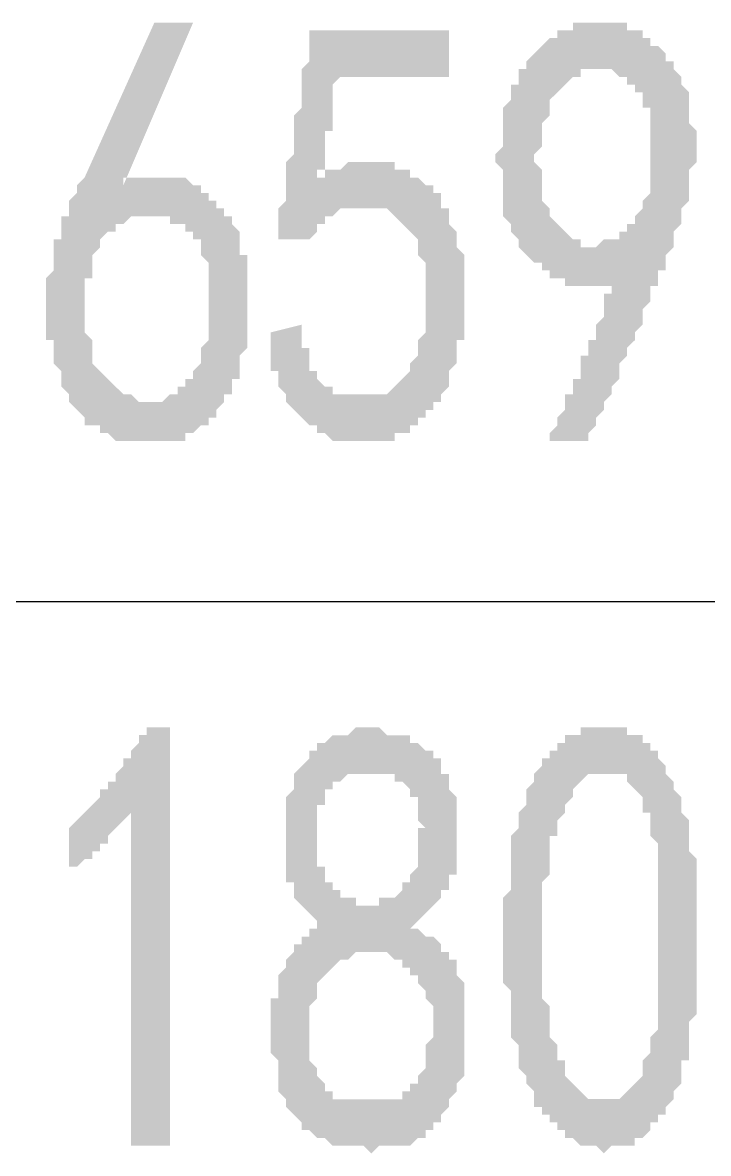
# Model space of a CAD drawing. Header units: millimetres. Extents: x 6156 to 7119, y 3162 to 3647.
# Drawn here: x 6923.5 to 6929.12, y 3474.45 to 3483.72 of the extents above; entities that cross this region are included whole.
import ezdxf

# ---------------------------------------------------------------- set-up
doc = ezdxf.new("R2010")
doc.units = ezdxf.units.MM
doc.layers.add('图层1', color=7, linetype='Continuous')

msp = doc.modelspace()

# ---------------------------------------------------------------- hatches: boundary and pattern name
at = {"layer": '图层1', "transparency": 33554559}
h = msp.add_hatch(color=256, dxfattribs=at)
h.paths.add_polyline_path([(6923.6892, 3481.4937), (6923.6892, 3481.5572), (6923.6892, 3481.6207), (6923.6892, 3481.6207), (6923.7527, 3481.6842), (6923.7527, 3481.7477), (6923.7527, 3481.8111), (6923.7527, 3481.8111), (6923.7527, 3481.8746), (6923.7527, 3481.9381), (6923.8162, 3481.9381), (6923.8162, 3482.0016), (6923.8162, 3482.0016), (6923.8162, 3482.0651), (6923.8162, 3482.1286), (6923.8797, 3482.1286), (6923.8797, 3482.1921), (6923.8797, 3482.2556), (6923.9432, 3482.3191), (6923.9432, 3482.3191), (6923.9432, 3482.3826), (6924.0067, 3482.4461), (6924.0067, 3482.4461), (6924.5782, 3483.716), (6924.8957, 3483.716), (6924.3242, 3482.3826), (6924.3242, 3482.4461), (6924.3877, 3482.4461), (6924.4512, 3482.4461), (6924.4512, 3482.4461), (6924.5147, 3482.4461), (6924.5782, 3482.4461), (6924.5782, 3482.4461), (6924.6417, 3482.4461), (6924.6417, 3482.4461), (6924.7052, 3482.4461), (6924.7687, 3482.4461), (6924.7687, 3482.4461), (6924.8322, 3482.4461), (6924.8322, 3482.4461), (6924.8957, 3482.3826), (6924.8957, 3482.3826), (6924.8957, 3482.3826), (6924.9591, 3482.3826), (6924.9591, 3482.3191), (6925.0226, 3482.3191), (6925.0226, 3482.2556), (6925.0861, 3482.2556), (6925.0861, 3482.1921), (6925.1496, 3482.1921), (6925.1496, 3482.1286), (6925.2131, 3482.1286), (6925.2131, 3482.0651), (6925.2131, 3482.0651), (6925.2766, 3482.0016), (6925.2766, 3482.0016), (6925.2766, 3481.9381), (6925.2766, 3481.8746), (6925.2766, 3481.8111), (6925.3401, 3481.8111), (6925.3401, 3481.7477), (6925.3401, 3481.6842), (6925.3401, 3481.6207), (6925.3401, 3481.5572), (6925.3401, 3481.5572), (6925.3401, 3481.4937), (6925.3401, 3481.4937), (6925.3401, 3481.4302), (6925.3401, 3481.3667), (6925.3401, 3481.3032), (6925.3401, 3481.3032), (6925.3401, 3481.2397), (6925.3401, 3481.1762), (6925.3401, 3481.1127), (6925.3401, 3481.1127), (6925.3401, 3481.0492), (6925.2766, 3480.9857), (6925.2766, 3480.9222), (6925.2766, 3480.9222), (6925.2766, 3480.8587), (6925.2766, 3480.7952), (6925.2131, 3480.7952), (6925.2131, 3480.7317), (6925.2131, 3480.6682), (6925.1496, 3480.6682), (6925.1496, 3480.6047), (6925.1496, 3480.6047), (6925.0861, 3480.5412), (6925.0861, 3480.4777), (6925.0861, 3480.4777), (6925.0226, 3480.4777), (6925.0226, 3480.4142), (6924.9591, 3480.4142), (6924.9591, 3480.4142), (6924.8957, 3480.3507), (6924.8957, 3480.3507), (6924.8322, 3480.3507), (6924.8322, 3480.2872), (6924.7687, 3480.2872), (6924.7687, 3480.2872), (6924.7052, 3480.2872), (6924.6417, 3480.2872), (6924.6417, 3480.2872), (6924.5782, 3480.2872), (6924.5147, 3480.2872), (6924.5147, 3480.2872), (6924.4512, 3480.2872), (6924.4512, 3480.2872), (6924.3877, 3480.2872), (6924.3242, 3480.2872), (6924.3242, 3480.2872), (6924.2607, 3480.2872), (6924.2607, 3480.2872), (6924.1972, 3480.3507), (6924.1972, 3480.3507), (6924.1337, 3480.3507), (6924.1337, 3480.4142), (6924.0702, 3480.4142), (6924.0702, 3480.4142), (6924.0067, 3480.4142), (6924.0067, 3480.4777), (6924.0067, 3480.4777), (6923.9432, 3480.5412), (6923.9432, 3480.5412), (6923.8797, 3480.6047), (6923.8797, 3480.6682), (6923.8797, 3480.6682), (6923.8162, 3480.7317), (6923.8162, 3480.7317), (6923.8162, 3480.7952), (6923.8162, 3480.8587), (6923.7527, 3480.9222), (6923.7527, 3480.9222), (6923.7527, 3480.9857), (6923.7527, 3481.0492), (6923.7527, 3481.1127), (6923.6892, 3481.1127), (6923.6892, 3481.1762), (6923.6892, 3481.2397), (6923.6892, 3481.3032), (6923.6892, 3481.3032), (6923.6892, 3481.3667), (6923.6892, 3481.4302), (6923.6892, 3481.4937), (6923.6892, 3481.4937)], flags=0)
h.paths.add_polyline_path([(6924.1337, 3480.8587), (6924.1972, 3480.7952), (6924.1972, 3480.7952), (6924.2607, 3480.7317), (6924.2607, 3480.7317), (6924.3242, 3480.6682), (6924.3242, 3480.6682), (6924.3877, 3480.6682), (6924.3877, 3480.6682), (6924.4512, 3480.6047), (6924.4512, 3480.6047), (6924.5147, 3480.6047), (6924.5782, 3480.6047), (6924.5782, 3480.6047), (6924.6417, 3480.6047), (6924.6417, 3480.6047), (6924.7052, 3480.6682), (6924.7052, 3480.6682), (6924.7687, 3480.6682), (6924.7687, 3480.7317), (6924.8322, 3480.7317), (6924.8322, 3480.7952), (6924.8957, 3480.7952), (6924.8957, 3480.7952), (6924.8957, 3480.8587), (6924.8957, 3480.8587), (6924.9591, 3480.9222), (6924.9591, 3480.9857), (6924.9591, 3480.9857), (6924.9591, 3481.0492), (6925.0226, 3481.1127), (6925.0226, 3481.1127), (6925.0226, 3481.1762), (6925.0226, 3481.2397), (6925.0226, 3481.3032), (6925.0226, 3481.3667), (6925.0226, 3481.3667), (6925.0226, 3481.4302), (6925.0226, 3481.4937), (6925.0226, 3481.5572), (6925.0226, 3481.6207), (6925.0226, 3481.6842), (6925.0226, 3481.6842), (6925.0226, 3481.7477), (6924.9591, 3481.8111), (6924.9591, 3481.8746), (6924.9591, 3481.8746), (6924.9591, 3481.9381), (6924.8957, 3481.9381), (6924.8957, 3482.0016), (6924.8322, 3482.0016), (6924.8322, 3482.0016), (6924.8322, 3482.0651), (6924.7687, 3482.0651), (6924.7687, 3482.0651), (6924.7052, 3482.0651), (6924.7052, 3482.1286), (6924.6417, 3482.1286), (6924.6417, 3482.1286), (6924.5782, 3482.1286), (6924.5147, 3482.1286), (6924.5147, 3482.1286), (6924.4512, 3482.1286), (6924.4512, 3482.1286), (6924.3877, 3482.1286), (6924.3877, 3482.1286), (6924.3242, 3482.0651), (6924.3242, 3482.0651), (6924.2607, 3482.0651), (6924.2607, 3482.0016), (6924.1972, 3482.0016), (6924.1972, 3482.0016), (6924.1337, 3481.9381), (6924.1337, 3481.8746), (6924.1337, 3481.8746), (6924.0702, 3481.8111), (6924.0702, 3481.8111), (6924.0702, 3481.7477), (6924.0702, 3481.6842), (6924.0702, 3481.6207), (6924.0067, 3481.6207), (6924.0067, 3481.5572), (6924.0067, 3481.4937), (6924.0067, 3481.4302), (6924.0067, 3481.4302), (6924.0067, 3481.3667), (6924.0067, 3481.3032), (6924.0067, 3481.3032), (6924.0067, 3481.2397), (6924.0067, 3481.1762), (6924.0067, 3481.1762), (6924.0702, 3481.1127), (6924.0702, 3481.0492), (6924.0702, 3480.9857), (6924.0702, 3480.9857), (6924.0702, 3480.9222), (6924.1337, 3480.8587), (6924.1337, 3480.8587), (6924.1337, 3480.8587)], flags=0)
for points in [[(6925.7847, 3481.2396), (6925.7847, 3481.1761), (6925.7847, 3481.1126), (6925.7847, 3481.0492), (6925.8482, 3481.0492), (6925.8482, 3480.9857), (6925.8482, 3480.9222), (6925.8482, 3480.8587), (6925.9117, 3480.8587), (6925.9117, 3480.7952), (6925.9117, 3480.7952), (6925.9752, 3480.7317), (6925.9752, 3480.7317), (6926.0387, 3480.7317), (6926.0387, 3480.6682), (6926.0387, 3480.6682), (6926.1022, 3480.6682), (6926.1022, 3480.6682), (6926.1657, 3480.6682), (6926.2292, 3480.6682), (6926.2292, 3480.6682), (6926.2927, 3480.6682), (6926.2927, 3480.6682), (6926.3562, 3480.6682), (6926.4197, 3480.6682), (6926.4197, 3480.6682), (6926.4832, 3480.6682), (6926.4832, 3480.6682), (6926.5467, 3480.7317), (6926.5467, 3480.7317), (6926.5467, 3480.7317), (6926.6102, 3480.7952), (6926.6102, 3480.7952), (6926.6737, 3480.8587), (6926.6737, 3480.9222), (6926.6737, 3480.9222), (6926.7372, 3480.9857), (6926.7372, 3480.9857), (6926.7372, 3481.0492), (6926.7372, 3481.0492), (6926.7372, 3481.1126), (6926.8007, 3481.1761), (6926.8007, 3481.1761), (6926.8007, 3481.2396), (6926.8007, 3481.3031), (6926.8007, 3481.3666), (6926.8007, 3481.4301), (6926.8007, 3481.4301), (6926.8007, 3481.4936), (6926.8007, 3481.4936), (6926.8007, 3481.5571), (6926.8007, 3481.6206), (6926.8007, 3481.6841), (6926.8007, 3481.7476), (6926.8007, 3481.7476), (6926.7372, 3481.8111), (6926.7372, 3481.8746), (6926.7372, 3481.8746), (6926.7372, 3481.9381), (6926.7372, 3481.9381), (6926.6737, 3482.0016), (6926.6737, 3482.0016), (6926.6102, 3482.0651), (6926.6102, 3482.0651), (6926.5467, 3482.1286), (6926.5467, 3482.1286), (6926.4832, 3482.1921), (6926.4832, 3482.1921), (6926.4832, 3482.1921), (6926.4197, 3482.1921), (6926.4197, 3482.1921), (6926.3562, 3482.1921), (6926.2927, 3482.1921), (6926.2927, 3482.1921), (6926.2292, 3482.1921), (6926.2292, 3482.1921), (6926.1657, 3482.1921), (6926.1657, 3482.1921), (6926.1022, 3482.1921), (6926.0387, 3482.1286), (6926.0387, 3482.1286), (6925.9752, 3482.1286), (6925.9752, 3482.0651), (6925.9117, 3482.0651), (6925.9117, 3482.0651), (6925.9117, 3482.0016), (6925.8482, 3481.9381), (6925.8482, 3481.9381), (6925.8482, 3481.9381), (6925.5943, 3481.9381), (6925.5943, 3481.9381), (6925.5943, 3482.0016), (6925.5943, 3482.0016), (6925.5943, 3482.0016), (6925.5943, 3482.0016), (6925.5943, 3482.0651), (6925.5943, 3482.0651), (6925.5943, 3482.0651), (6925.5943, 3482.1286), (6925.5943, 3482.1286), (6925.5943, 3482.1921), (6925.5943, 3482.1921), (6925.6578, 3482.2556), (6925.6578, 3482.3191), (6925.6578, 3482.3191), (6925.6578, 3482.3826), (6925.6578, 3482.4461), (6925.6578, 3482.4461), (6925.6578, 3482.5096), (6925.6578, 3482.5731), (6925.7213, 3482.6366), (6925.7213, 3482.7), (6925.7213, 3482.7635), (6925.7213, 3482.827), (6925.7213, 3482.8905), (6925.7213, 3482.954), (6925.7847, 3483.0175), (6925.7847, 3483.081), (6925.7847, 3483.208), (6925.7847, 3483.2715), (6925.7847, 3483.335), (6925.8482, 3483.3985), (6925.8482, 3483.5255), (6925.8482, 3483.589), (6925.8482, 3483.6525), (6926.9912, 3483.6525), (6926.9912, 3483.2715), (6926.1022, 3483.2715), (6926.0387, 3483.208), (6926.0387, 3483.1445), (6926.0387, 3483.081), (6926.0387, 3483.081), (6926.0387, 3483.0175), (6926.0387, 3482.954), (6926.0387, 3482.8905), (6926.0387, 3482.827), (6925.9752, 3482.827), (6925.9752, 3482.7635), (6925.9752, 3482.7), (6925.9752, 3482.6366), (6925.9752, 3482.6366), (6925.9752, 3482.5731), (6925.9752, 3482.5096), (6925.9117, 3482.5096), (6925.9117, 3482.4461), (6925.9117, 3482.4461), (6925.9752, 3482.4461), (6925.9752, 3482.5096), (6926.0387, 3482.5096), (6926.1022, 3482.5096), (6926.1022, 3482.5096), (6926.1657, 3482.5731), (6926.1657, 3482.5731), (6926.2292, 3482.5731), (6926.2292, 3482.5731), (6926.2927, 3482.5731), (6926.3562, 3482.5731), (6926.3562, 3482.5731), (6926.3562, 3482.5731), (6926.4197, 3482.5731), (6926.4832, 3482.5731), (6926.4832, 3482.5731), (6926.5467, 3482.5731), (6926.5467, 3482.5096), (6926.6102, 3482.5096), (6926.6102, 3482.5096), (6926.6737, 3482.5096), (6926.6737, 3482.4461), (6926.7372, 3482.4461), (6926.7372, 3482.4461), (6926.8007, 3482.3826), (6926.8007, 3482.3826), (6926.8642, 3482.3826), (6926.8642, 3482.3191), (6926.9277, 3482.3191), (6926.9277, 3482.2556), (6926.9277, 3482.1921), (6926.9912, 3482.1921), (6926.9912, 3482.1921), (6926.9912, 3482.1286), (6926.9912, 3482.0651), (6927.0547, 3482.0016), (6927.0547, 3482.0016), (6927.0547, 3481.9381), (6927.0547, 3481.8746), (6927.0547, 3481.8746), (6927.1182, 3481.8111), (6927.1182, 3481.8111), (6927.1182, 3481.7476), (6927.1182, 3481.6841), (6927.1182, 3481.6206), (6927.1182, 3481.6206), (6927.1182, 3481.5571), (6927.1182, 3481.4936), (6927.1182, 3481.4301), (6927.1182, 3481.3666), (6927.1182, 3481.3666), (6927.1182, 3481.3031), (6927.1182, 3481.3031), (6927.1182, 3481.2396), (6927.1182, 3481.1761), (6927.1182, 3481.1126), (6927.0547, 3481.1126), (6927.0547, 3481.0492), (6927.0547, 3480.9857), (6927.0547, 3480.9222), (6927.0547, 3480.9222), (6926.9912, 3480.8587), (6926.9912, 3480.7952), (6926.9912, 3480.7317), (6926.9912, 3480.7317), (6926.9277, 3480.6682), (6926.9277, 3480.6682), (6926.9277, 3480.6047), (6926.8642, 3480.6047), (6926.8642, 3480.6047), (6926.8642, 3480.5412), (6926.8007, 3480.5412), (6926.8007, 3480.4777), (6926.7372, 3480.4777), (6926.7372, 3480.4142), (6926.6737, 3480.4142), (6926.6737, 3480.3507), (6926.6102, 3480.3507), (6926.6102, 3480.3507), (6926.5467, 3480.3507), (6926.5467, 3480.2872), (6926.4832, 3480.2872), (6926.4832, 3480.2872), (6926.4197, 3480.2872), (6926.3562, 3480.2872), (6926.3562, 3480.2872), (6926.2927, 3480.2872), (6926.2927, 3480.2872), (6926.2292, 3480.2872), (6926.1657, 3480.2872), (6926.1657, 3480.2872), (6926.1022, 3480.2872), (6926.1022, 3480.2872), (6926.0387, 3480.2872), (6926.0387, 3480.2872), (6925.9752, 3480.3507), (6925.9752, 3480.3507), (6925.9117, 3480.3507), (6925.9117, 3480.4142), (6925.8482, 3480.4142), (6925.8482, 3480.4142), (6925.7847, 3480.4777), (6925.7847, 3480.4777), (6925.7847, 3480.4777), (6925.7213, 3480.5412), (6925.7213, 3480.5412), (6925.6578, 3480.6047), (6925.6578, 3480.6047), (6925.6578, 3480.6682), (6925.5943, 3480.7317), (6925.5943, 3480.7317), (6925.5943, 3480.7952), (6925.5943, 3480.8587), (6925.5308, 3480.8587), (6925.5308, 3480.9222), (6925.5308, 3480.9857), (6925.5308, 3481.0492), (6925.5308, 3481.1126), (6925.5308, 3481.1761)], [(6924.3878, 3477.2392), (6924.3878, 3477.2392), (6924.3243, 3477.1757), (6924.3243, 3477.1757), (6924.2608, 3477.1122), (6924.2608, 3477.1122), (6924.1973, 3477.0488), (6924.1973, 3477.0488), (6924.1973, 3476.9853), (6924.1338, 3476.9853), (6924.1338, 3476.9218), (6924.0703, 3476.9218), (6924.0703, 3476.8583), (6924.0068, 3476.8583), (6923.9433, 3476.7948), (6923.9433, 3476.7948), (6923.8798, 3476.7948), (6923.8798, 3476.7313), (6923.8798, 3477.1122), (6923.9433, 3477.1757), (6923.9433, 3477.1757), (6924.0068, 3477.2392), (6924.0068, 3477.2392), (6924.0703, 3477.3027), (6924.0703, 3477.3027), (6924.1338, 3477.3662), (6924.1338, 3477.3662), (6924.1338, 3477.4297), (6924.1973, 3477.4297), (6924.1973, 3477.4932), (6924.2608, 3477.4932), (6924.2608, 3477.5567), (6924.3243, 3477.6202), (6924.3243, 3477.6202), (6924.3243, 3477.6837), (6924.3878, 3477.6837), (6924.3878, 3477.7472), (6924.3878, 3477.7472), (6924.4513, 3477.8107), (6924.4513, 3477.8742), (6924.5148, 3477.8742), (6924.5148, 3477.9377), (6924.7053, 3477.9377), (6924.7053, 3474.5089), (6924.3878, 3474.5089)]]:
    msp.add_hatch(color=256, dxfattribs=at).paths.add_polyline_path(points)
h = msp.add_hatch(color=256, dxfattribs=at)
h.paths.add_polyline_path([(6927.8167, 3480.2872), (6927.8167, 3480.2872), (6927.8167, 3480.3507), (6927.8802, 3480.4142), (6927.8802, 3480.4777), (6927.8802, 3480.4777), (6927.9437, 3480.5412), (6927.9437, 3480.6047), (6927.9437, 3480.6682), (6928.0072, 3480.6682), (6928.0072, 3480.7317), (6928.0072, 3480.7951), (6928.0707, 3480.7951), (6928.0707, 3480.8586), (6928.0707, 3480.9221), (6928.0707, 3480.9856), (6928.1342, 3480.9856), (6928.1342, 3481.0491), (6928.1342, 3481.1126), (6928.1977, 3481.1126), (6928.1977, 3481.1761), (6928.1977, 3481.2396), (6928.1977, 3481.2396), (6928.2612, 3481.3031), (6928.2612, 3481.3666), (6928.2612, 3481.3666), (6928.2612, 3481.4301), (6928.2612, 3481.4936), (6928.3247, 3481.4936), (6928.3247, 3481.5571), (6928.3247, 3481.5571), (6928.2612, 3481.5571), (6928.2612, 3481.5571), (6928.1977, 3481.5571), (6928.1977, 3481.5571), (6928.1342, 3481.5571), (6928.0707, 3481.5571), (6928.0707, 3481.5571), (6928.0072, 3481.5571), (6928.0072, 3481.5571), (6927.9437, 3481.5571), (6927.9437, 3481.6206), (6927.8802, 3481.6206), (6927.8802, 3481.6206), (6927.8167, 3481.6206), (6927.8167, 3481.6841), (6927.7532, 3481.6841), (6927.7532, 3481.6841), (6927.7532, 3481.7476), (6927.6897, 3481.7476), (6927.6897, 3481.7476), (6927.6262, 3481.8111), (6927.6262, 3481.8111), (6927.5627, 3481.8746), (6927.5627, 3481.9381), (6927.5627, 3481.9381), (6927.4992, 3482.0016), (6927.4992, 3482.0016), (6927.4992, 3482.0651), (6927.4357, 3482.1286), (6927.4357, 3482.1286), (6927.4357, 3482.1921), (6927.4357, 3482.2556), (6927.4357, 3482.2556), (6927.4357, 3482.3191), (6927.4357, 3482.3825), (6927.4357, 3482.446), (6927.4357, 3482.446), (6927.4357, 3482.5095), (6927.3722, 3482.573), (6927.3722, 3482.6365), (6927.4357, 3482.7), (6927.4357, 3482.7), (6927.4357, 3482.7635), (6927.4357, 3482.827), (6927.4357, 3482.8905), (6927.4357, 3482.8905), (6927.4357, 3482.8905), (6927.4357, 3482.954), (6927.4357, 3483.0175), (6927.4992, 3483.081), (6927.4992, 3483.081), (6927.4992, 3483.1445), (6927.4992, 3483.208), (6927.5627, 3483.208), (6927.5627, 3483.2715), (6927.5627, 3483.335), (6927.6262, 3483.335), (6927.6262, 3483.3985), (6927.6262, 3483.3985), (6927.6897, 3483.462), (6927.6897, 3483.462), (6927.7532, 3483.5255), (6927.7532, 3483.5255), (6927.8167, 3483.589), (6927.8167, 3483.589), (6927.8802, 3483.589), (6927.8802, 3483.6525), (6927.9437, 3483.6525), (6927.9437, 3483.6525), (6928.0072, 3483.6525), (6928.0072, 3483.716), (6928.0707, 3483.716), (6928.1342, 3483.716), (6928.1342, 3483.716), (6928.1977, 3483.716), (6928.1977, 3483.716), (6928.2612, 3483.716), (6928.2612, 3483.716), (6928.3247, 3483.716), (6928.3247, 3483.716), (6928.3882, 3483.716), (6928.4517, 3483.716), (6928.4517, 3483.6525), (6928.5152, 3483.6525), (6928.5152, 3483.6525), (6928.5787, 3483.6525), (6928.5787, 3483.589), (6928.6422, 3483.589), (6928.6422, 3483.5255), (6928.7057, 3483.5255), (6928.7057, 3483.5255), (6928.7691, 3483.462), (6928.7691, 3483.3985), (6928.7691, 3483.3985), (6928.8326, 3483.3985), (6928.8326, 3483.335), (6928.8961, 3483.2715), (6928.8961, 3483.2715), (6928.8961, 3483.208), (6928.9596, 3483.1445), (6928.9596, 3483.1445), (6928.9596, 3483.081), (6928.9596, 3483.081), (6928.9596, 3483.0175), (6928.9596, 3482.954), (6928.9596, 3482.8905), (6928.9596, 3482.8905), (6929.0231, 3482.827), (6929.0231, 3482.7635), (6929.0231, 3482.7), (6929.0231, 3482.6365), (6929.0231, 3482.6365), (6929.0231, 3482.573), (6928.9596, 3482.5095), (6928.9596, 3482.5095), (6928.9596, 3482.446), (6928.9596, 3482.3825), (6928.9596, 3482.3825), (6928.9596, 3482.3191), (6928.9596, 3482.2556), (6928.8961, 3482.1921), (6928.8961, 3482.1921), (6928.8961, 3482.1286), (6928.8961, 3482.0651), (6928.8326, 3482.0016), (6928.8326, 3482.0016), (6928.8326, 3481.9381), (6928.8326, 3481.9381), (6928.8326, 3481.8746), (6928.8326, 3481.8746), (6928.8326, 3481.8746), (6928.7691, 3481.8111), (6928.7691, 3481.8111), (6928.7691, 3481.7476), (6928.7691, 3481.7476), (6928.7691, 3481.6841), (6928.7057, 3481.6841), (6928.7057, 3481.6206), (6928.7057, 3481.6206), (6928.7057, 3481.5571), (6928.6422, 3481.5571), (6928.6422, 3481.4936), (6928.6422, 3481.4301), (6928.6422, 3481.4301), (6928.5787, 3481.3666), (6928.5787, 3481.3031), (6928.5787, 3481.3031), (6928.5787, 3481.2396), (6928.5152, 3481.1761), (6928.5152, 3481.1126), (6928.5152, 3481.1126), (6928.4517, 3481.0491), (6928.4517, 3480.9856), (6928.3882, 3480.9221), (6928.3882, 3480.8586), (6928.3882, 3480.7951), (6928.3247, 3480.7317), (6928.3247, 3480.7317), (6928.3247, 3480.6682), (6928.2612, 3480.6047), (6928.2612, 3480.5412), (6928.1977, 3480.4777), (6928.1977, 3480.4142), (6928.1342, 3480.3507), (6928.1342, 3480.2872), (6928.1342, 3480.2872)], flags=0)
h.paths.add_polyline_path([(6927.7532, 3482.446), (6927.7532, 3482.3825), (6927.7532, 3482.3825), (6927.7532, 3482.3191), (6927.7532, 3482.2556), (6927.7532, 3482.2556), (6927.8167, 3482.1921), (6927.8167, 3482.1286), (6927.8167, 3482.1286), (6927.8802, 3482.0651), (6927.8802, 3482.0651), (6927.9437, 3482.0016), (6927.9437, 3482.0016), (6928.0072, 3481.9381), (6928.0072, 3481.9381), (6928.0707, 3481.9381), (6928.0707, 3481.8746), (6928.1342, 3481.8746), (6928.1342, 3481.8746), (6928.1977, 3481.8746), (6928.1977, 3481.8746), (6928.1977, 3481.8746), (6928.2612, 3481.9381), (6928.3247, 3481.9381), (6928.3247, 3481.9381), (6928.3882, 3481.9381), (6928.3882, 3482.0016), (6928.4517, 3482.0016), (6928.4517, 3482.0016), (6928.4517, 3482.0651), (6928.5152, 3482.0651), (6928.5152, 3482.1286), (6928.5152, 3482.1286), (6928.5787, 3482.1921), (6928.5787, 3482.2556), (6928.5787, 3482.2556), (6928.6422, 3482.3191), (6928.6422, 3482.3191), (6928.6422, 3482.3825), (6928.6422, 3482.446), (6928.6422, 3482.5095), (6928.6422, 3482.573), (6928.6422, 3482.6365), (6928.6422, 3482.6365), (6928.6422, 3482.7), (6928.6422, 3482.7635), (6928.6422, 3482.827), (6928.6422, 3482.827), (6928.6422, 3482.827), (6928.6422, 3482.8905), (6928.6422, 3482.954), (6928.6422, 3483.0175), (6928.5787, 3483.0175), (6928.5787, 3483.081), (6928.5787, 3483.1445), (6928.5152, 3483.1445), (6928.5152, 3483.208), (6928.5152, 3483.208), (6928.4517, 3483.208), (6928.4517, 3483.2715), (6928.3882, 3483.2715), (6928.3882, 3483.2715), (6928.3247, 3483.335), (6928.3247, 3483.335), (6928.2612, 3483.335), (6928.2612, 3483.335), (6928.1977, 3483.335), (6928.1977, 3483.335), (6928.1977, 3483.335), (6928.1342, 3483.335), (6928.0707, 3483.335), (6928.0707, 3483.2715), (6928.0072, 3483.2715), (6928.0072, 3483.2715), (6928.0072, 3483.2715), (6927.9437, 3483.208), (6927.9437, 3483.208), (6927.8802, 3483.1445), (6927.8802, 3483.1445), (6927.8167, 3483.081), (6927.8167, 3483.081), (6927.8167, 3483.0175), (6927.8167, 3482.954), (6927.8167, 3482.954), (6927.7532, 3482.8905), (6927.7532, 3482.8905), (6927.7532, 3482.827), (6927.7532, 3482.7635), (6927.7532, 3482.7), (6927.7532, 3482.7), (6927.6897, 3482.6365), (6927.6897, 3482.573), (6927.7532, 3482.5095), (6927.7532, 3482.446), (6927.7532, 3482.446)], flags=0)
h = msp.add_hatch(color=256, dxfattribs=at)
h.paths.add_polyline_path([(6925.5308, 3475.5248), (6925.5308, 3475.5248), (6925.5308, 3475.5883), (6925.5308, 3475.6518), (6925.5308, 3475.7153), (6925.5943, 3475.7153), (6925.5943, 3475.7788), (6925.5943, 3475.8423), (6925.5943, 3475.9058), (6925.5943, 3475.9058), (6925.6578, 3475.9693), (6925.6578, 3476.0328), (6925.6578, 3476.0328), (6925.7213, 3476.0962), (6925.7213, 3476.0962), (6925.7213, 3476.1597), (6925.7847, 3476.1597), (6925.7847, 3476.2232), (6925.8482, 3476.2232), (6925.8482, 3476.2867), (6925.9117, 3476.2867), (6925.9117, 3476.3502), (6925.9117, 3476.3502), (6925.8482, 3476.4137), (6925.8482, 3476.4137), (6925.7847, 3476.4772), (6925.7847, 3476.4772), (6925.7213, 3476.5407), (6925.7213, 3476.5407), (6925.7213, 3476.6042), (6925.7213, 3476.6042), (6925.7213, 3476.6677), (6925.6578, 3476.6677), (6925.6578, 3476.7312), (6925.6578, 3476.7947), (6925.6578, 3476.7947), (6925.6578, 3476.8582), (6925.6578, 3476.9217), (6925.6578, 3476.9852), (6925.6578, 3476.9852), (6925.6578, 3477.0487), (6925.6578, 3477.1122), (6925.6578, 3477.1757), (6925.6578, 3477.2392), (6925.6578, 3477.2392), (6925.6578, 3477.3027), (6925.6578, 3477.3662), (6925.6578, 3477.3662), (6925.7213, 3477.4297), (6925.7213, 3477.4932), (6925.7213, 3477.4932), (6925.7213, 3477.5567), (6925.7847, 3477.6202), (6925.7847, 3477.6202), (6925.8482, 3477.6836), (6925.8482, 3477.6836), (6925.8482, 3477.7471), (6925.9117, 3477.7471), (6925.9117, 3477.7471), (6925.9117, 3477.8106), (6925.9752, 3477.8106), (6926.0387, 3477.8741), (6926.0387, 3477.8741), (6926.0387, 3477.8741), (6926.1022, 3477.8741), (6926.1022, 3477.8741), (6926.1657, 3477.8741), (6926.2292, 3477.9376), (6926.2292, 3477.9376), (6926.2927, 3477.9376), (6926.2927, 3477.9376), (6926.3562, 3477.9376), (6926.3562, 3477.9376), (6926.4197, 3477.9376), (6926.4197, 3477.9376), (6926.4832, 3477.8741), (6926.5467, 3477.8741), (6926.5467, 3477.8741), (6926.6102, 3477.8741), (6926.6102, 3477.8741), (6926.6102, 3477.8741), (6926.6737, 3477.8741), (6926.6737, 3477.8106), (6926.7372, 3477.8106), (6926.7372, 3477.8106), (6926.8007, 3477.7471), (6926.8007, 3477.7471), (6926.8642, 3477.7471), (6926.8642, 3477.6836), (6926.9277, 3477.6836), (6926.9277, 3477.6202), (6926.9277, 3477.5567), (6926.9912, 3477.5567), (6926.9912, 3477.4932), (6926.9912, 3477.4297), (6926.9912, 3477.4297), (6927.0547, 3477.3662), (6927.0547, 3477.3662), (6927.0547, 3477.3027), (6927.0547, 3477.2392), (6927.0547, 3477.2392), (6927.0547, 3477.1757), (6927.0547, 3477.1122), (6927.0547, 3477.0487), (6927.0547, 3477.0487), (6927.0547, 3476.9852), (6927.0547, 3476.9217), (6927.0547, 3476.8582), (6927.0547, 3476.7947), (6927.0547, 3476.7947), (6927.0547, 3476.7312), (6926.9912, 3476.7312), (6926.9912, 3476.6677), (6926.9912, 3476.6042), (6926.9277, 3476.6042), (6926.9277, 3476.5407), (6926.9277, 3476.5407), (6926.8642, 3476.4772), (6926.8642, 3476.4772), (6926.8007, 3476.4137), (6926.8007, 3476.4137), (6926.7372, 3476.3502), (6926.7372, 3476.3502), (6926.6737, 3476.2867), (6926.6737, 3476.2867), (6926.7372, 3476.2867), (6926.7372, 3476.2867), (6926.8007, 3476.2232), (6926.8642, 3476.2232), (6926.8642, 3476.2232), (6926.9277, 3476.1597), (6926.9277, 3476.1597), (6926.9277, 3476.0962), (6926.9912, 3476.0962), (6926.9912, 3476.0328), (6927.0547, 3476.0328), (6927.0547, 3476.0328), (6927.0547, 3475.9693), (6927.0547, 3475.9058), (6927.0547, 3475.9058), (6927.1182, 3475.8423), (6927.1182, 3475.7788), (6927.1182, 3475.7153), (6927.1182, 3475.7153), (6927.1182, 3475.6518), (6927.1182, 3475.5883), (6927.1182, 3475.5248), (6927.1182, 3475.5248), (6927.1182, 3475.4613), (6927.1182, 3475.3978), (6927.1182, 3475.3343), (6927.1182, 3475.2708), (6927.1182, 3475.2073), (6927.1182, 3475.2073), (6927.1182, 3475.1438), (6927.1182, 3475.0803), (6927.1182, 3475.0803), (6927.0547, 3475.0168), (6927.0547, 3474.9533), (6927.0547, 3474.9533), (6926.9912, 3474.8898), (6926.9912, 3474.8263), (6926.9912, 3474.8263), (6926.9277, 3474.7628), (6926.9277, 3474.7628), (6926.9277, 3474.7628), (6926.9277, 3474.6993), (6926.8642, 3474.6993), (6926.8642, 3474.6358), (6926.8007, 3474.6358), (6926.8007, 3474.5723), (6926.7372, 3474.5723), (6926.7372, 3474.5723), (6926.6737, 3474.5088), (6926.6737, 3474.5088), (6926.6102, 3474.5088), (6926.5467, 3474.5088), (6926.5467, 3474.5088), (6926.4832, 3474.5088), (6926.4832, 3474.5088), (6926.4197, 3474.5088), (6926.3562, 3474.4454), (6926.3562, 3474.4454), (6926.2927, 3474.5088), (6926.2927, 3474.5088), (6926.2292, 3474.5088), (6926.1657, 3474.5088), (6926.1657, 3474.5088), (6926.1022, 3474.5088), (6926.1022, 3474.5088), (6926.0387, 3474.5088), (6926.0387, 3474.5088), (6925.9752, 3474.5723), (6925.9752, 3474.5723), (6925.9752, 3474.5723), (6925.9117, 3474.5723), (6925.8482, 3474.6358), (6925.8482, 3474.6358), (6925.7847, 3474.6358), (6925.7847, 3474.6993), (6925.7847, 3474.6993), (6925.7213, 3474.7628), (6925.7213, 3474.7628), (6925.7213, 3474.7628), (6925.6578, 3474.8263), (6925.6578, 3474.8898), (6925.6578, 3474.8898), (6925.5943, 3474.9533), (6925.5943, 3475.0168), (6925.5943, 3475.0168), (6925.5943, 3475.0803), (6925.5943, 3475.1438), (6925.5943, 3475.1438), (6925.5943, 3475.2073), (6925.5308, 3475.2708), (6925.5308, 3475.3343), (6925.5308, 3475.3978), (6925.5308, 3475.3978), (6925.5308, 3475.4613), (6925.5308, 3475.5248)], flags=0)
h.paths.add_polyline_path([(6925.8482, 3475.5248), (6925.8482, 3475.4613), (6925.8482, 3475.3978), (6925.8482, 3475.3343), (6925.8482, 3475.3343), (6925.8482, 3475.2708), (6925.8482, 3475.2073), (6925.9117, 3475.1438), (6925.9117, 3475.1438), (6925.9117, 3475.0803), (6925.9117, 3475.0803), (6925.9752, 3475.0168), (6925.9752, 3475.0168), (6925.9752, 3474.9533), (6926.0387, 3474.9533), (6926.0387, 3474.8898), (6926.1022, 3474.8898), (6926.1657, 3474.8898), (6926.1657, 3474.8898), (6926.1657, 3474.8898), (6926.2292, 3474.8898), (6926.2292, 3474.8898), (6926.2927, 3474.8898), (6926.3562, 3474.8898), (6926.3562, 3474.8898), (6926.4197, 3474.8898), (6926.4197, 3474.8898), (6926.4832, 3474.8898), (6926.5467, 3474.8898), (6926.5467, 3474.8898), (6926.6102, 3474.8898), (6926.6102, 3474.9533), (6926.6737, 3474.9533), (6926.6737, 3475.0168), (6926.7372, 3475.0168), (6926.7372, 3475.0803), (6926.7372, 3475.0803), (6926.8007, 3475.1438), (6926.8007, 3475.1438), (6926.8007, 3475.2073), (6926.8007, 3475.2708), (6926.8007, 3475.3343), (6926.8007, 3475.3343), (6926.8642, 3475.3978), (6926.8642, 3475.4613), (6926.8642, 3475.5248), (6926.8642, 3475.5248), (6926.8642, 3475.5883), (6926.8642, 3475.6518), (6926.8007, 3475.7153), (6926.8007, 3475.7153), (6926.8007, 3475.7788), (6926.8007, 3475.7788), (6926.7372, 3475.8423), (6926.7372, 3475.9058), (6926.6737, 3475.9058), (6926.6737, 3475.9693), (6926.6737, 3475.9693), (6926.6102, 3475.9693), (6926.6102, 3476.0328), (6926.5467, 3476.0328), (6926.5467, 3476.0328), (6926.4832, 3476.0962), (6926.4197, 3476.0962), (6926.4197, 3476.0962), (6926.3562, 3476.0962), (6926.3562, 3476.0962), (6926.2927, 3476.0962), (6926.2927, 3476.0962), (6926.2292, 3476.0962), (6926.2292, 3476.0962), (6926.1657, 3476.0328), (6926.1657, 3476.0328), (6926.1022, 3476.0328), (6926.1022, 3476.0328), (6926.0387, 3475.9693), (6926.0387, 3475.9693), (6925.9752, 3475.9058), (6925.9752, 3475.9058), (6925.9752, 3475.9058), (6925.9117, 3475.8423), (6925.9117, 3475.7788), (6925.9117, 3475.7788), (6925.9117, 3475.7153), (6925.8482, 3475.6518), (6925.8482, 3475.6518), (6925.8482, 3475.5883), (6925.8482, 3475.5248), (6925.8482, 3475.5248)], flags=0)
h.paths.add_polyline_path([(6925.9117, 3477.0487), (6925.9117, 3476.9852), (6925.9117, 3476.9852), (6925.9117, 3476.9217), (6925.9117, 3476.8582), (6925.9117, 3476.7947), (6925.9752, 3476.7947), (6925.9752, 3476.7312), (6925.9752, 3476.6677), (6925.9752, 3476.6677), (6926.0387, 3476.6677), (6926.0387, 3476.6042), (6926.1022, 3476.6042), (6926.1022, 3476.5407), (6926.1657, 3476.5407), (6926.1657, 3476.5407), (6926.2292, 3476.5407), (6926.2292, 3476.4772), (6926.2927, 3476.4772), (6926.3562, 3476.4772), (6926.3562, 3476.4772), (6926.4197, 3476.4772), (6926.4197, 3476.5407), (6926.4832, 3476.5407), (6926.5467, 3476.5407), (6926.5467, 3476.5407), (6926.6102, 3476.6042), (6926.6102, 3476.6042), (6926.6102, 3476.6677), (6926.6737, 3476.6677), (6926.6737, 3476.6677), (6926.6737, 3476.7312), (6926.6737, 3476.7312), (6926.7372, 3476.7947), (6926.7372, 3476.8582), (6926.7372, 3476.8582), (6926.7372, 3476.9217), (6926.7372, 3476.9852), (6926.7372, 3477.0487), (6926.7372, 3477.1122), (6926.8007, 3477.1122), (6926.7372, 3477.1757), (6926.7372, 3477.2392), (6926.7372, 3477.2392), (6926.7372, 3477.3027), (6926.7372, 3477.3662), (6926.6737, 3477.3662), (6926.6737, 3477.4297), (6926.6737, 3477.4297), (6926.6102, 3477.4932), (6926.6102, 3477.4932), (6926.5467, 3477.4932), (6926.5467, 3477.5567), (6926.4832, 3477.5567), (6926.4832, 3477.5567), (6926.4197, 3477.5567), (6926.4197, 3477.5567), (6926.3562, 3477.5567), (6926.2927, 3477.5567), (6926.2927, 3477.5567), (6926.2292, 3477.5567), (6926.2292, 3477.5567), (6926.1657, 3477.5567), (6926.1022, 3477.4932), (6926.1022, 3477.4932), (6926.0387, 3477.4932), (6926.0387, 3477.4932), (6926.0387, 3477.4297), (6925.9752, 3477.4297), (6925.9752, 3477.4297), (6925.9752, 3477.3662), (6925.9752, 3477.3027), (6925.9117, 3477.3027), (6925.9117, 3477.2392), (6925.9117, 3477.1757), (6925.9117, 3477.1122), (6925.9117, 3477.1122), (6925.9117, 3477.0487)], flags=0)
h = msp.add_hatch(color=256, dxfattribs=at)
h.paths.add_polyline_path([(6927.4357, 3476.4138), (6927.4357, 3476.4773), (6927.4357, 3476.5408), (6927.4992, 3476.6043), (6927.4992, 3476.6678), (6927.4992, 3476.7313), (6927.4992, 3476.7313), (6927.4992, 3476.7947), (6927.4992, 3476.8582), (6927.4992, 3476.9217), (6927.4992, 3476.9852), (6927.4992, 3476.9852), (6927.4992, 3477.0487), (6927.5627, 3477.1122), (6927.5627, 3477.1122), (6927.5627, 3477.1757), (6927.5627, 3477.2392), (6927.5627, 3477.2392), (6927.6262, 3477.3027), (6927.6262, 3477.3662), (6927.6262, 3477.3662), (6927.6262, 3477.4297), (6927.6897, 3477.4932), (6927.6897, 3477.4932), (6927.6897, 3477.5567), (6927.7532, 3477.6202), (6927.7532, 3477.6202), (6927.7532, 3477.6837), (6927.8167, 3477.6837), (6927.8167, 3477.7472), (6927.8167, 3477.7472), (6927.8802, 3477.7472), (6927.8802, 3477.8107), (6927.9437, 3477.8107), (6927.9437, 3477.8742), (6928.0072, 3477.8742), (6928.0072, 3477.8742), (6928.0706, 3477.8742), (6928.0706, 3477.9377), (6928.1341, 3477.9377), (6928.1976, 3477.9377), (6928.1976, 3477.9377), (6928.2611, 3477.9377), (6928.2611, 3477.9377), (6928.3246, 3477.9377), (6928.3881, 3477.9377), (6928.3881, 3477.9377), (6928.4516, 3477.9377), (6928.4516, 3477.8742), (6928.5151, 3477.8742), (6928.5151, 3477.8742), (6928.5786, 3477.8742), (6928.5786, 3477.8107), (6928.6421, 3477.8107), (6928.6421, 3477.7472), (6928.7056, 3477.7472), (6928.7056, 3477.6837), (6928.7056, 3477.6837), (6928.7691, 3477.6202), (6928.7691, 3477.5567), (6928.7691, 3477.5567), (6928.8326, 3477.4932), (6928.8326, 3477.4932), (6928.8326, 3477.4297), (6928.8961, 3477.3662), (6928.8961, 3477.3662), (6928.8961, 3477.3027), (6928.8961, 3477.2392), (6928.9596, 3477.1757), (6928.9596, 3477.1757), (6928.9596, 3477.1122), (6928.9596, 3477.0487), (6928.9596, 3476.9852), (6928.9596, 3476.9217), (6928.9596, 3476.9217), (6928.9596, 3476.9217), (6929.0231, 3476.8582), (6929.0231, 3476.7947), (6929.0231, 3476.7313), (6929.0231, 3476.7313), (6929.0231, 3476.6678), (6929.0231, 3476.6043), (6929.0231, 3476.5408), (6929.0231, 3476.5408), (6929.0231, 3476.4773), (6929.0231, 3476.4138), (6929.0231, 3476.3503), (6929.0231, 3476.2868), (6929.0231, 3476.2868), (6929.0231, 3476.2233), (6929.0231, 3476.1598), (6929.0231, 3476.0963), (6929.0231, 3476.0328), (6929.0231, 3475.9693), (6929.0231, 3475.9693), (6929.0231, 3475.9058), (6929.0231, 3475.8423), (6929.0231, 3475.7788), (6929.0231, 3475.7153), (6929.0231, 3475.6518), (6929.0231, 3475.5883), (6929.0231, 3475.5883), (6928.9596, 3475.5248), (6928.9596, 3475.4613), (6928.9596, 3475.3978), (6928.9596, 3475.3343), (6928.9596, 3475.3343), (6928.9596, 3475.2708), (6928.9596, 3475.2073), (6928.8961, 3475.2073), (6928.8961, 3475.1439), (6928.8961, 3475.0804), (6928.8961, 3475.0804), (6928.8961, 3475.0169), (6928.8326, 3474.9534), (6928.8326, 3474.9534), (6928.8326, 3474.8899), (6928.7691, 3474.8264), (6928.7691, 3474.8264), (6928.7691, 3474.7629), (6928.7056, 3474.7629), (6928.7056, 3474.6994), (6928.6421, 3474.6994), (6928.6421, 3474.6359), (6928.6421, 3474.6359), (6928.5786, 3474.5724), (6928.5786, 3474.5724), (6928.5151, 3474.5724), (6928.5151, 3474.5089), (6928.4516, 3474.5089), (6928.4516, 3474.5089), (6928.3881, 3474.5089), (6928.3246, 3474.5089), (6928.3246, 3474.5089), (6928.2611, 3474.4454), (6928.2611, 3474.4454), (6928.1976, 3474.5089), (6928.1976, 3474.5089), (6928.1341, 3474.5089), (6928.1341, 3474.5089), (6928.0706, 3474.5089), (6928.0072, 3474.5724), (6928.0072, 3474.5724), (6928.0072, 3474.5724), (6927.9437, 3474.5724), (6927.9437, 3474.6359), (6927.8802, 3474.6359), (6927.8802, 3474.6994), (6927.8167, 3474.6994), (6927.8167, 3474.7629), (6927.7532, 3474.7629), (6927.7532, 3474.8264), (6927.6897, 3474.8264), (6927.6897, 3474.8899), (6927.6897, 3474.8899), (6927.6897, 3474.9534), (6927.6262, 3475.0169), (6927.6262, 3475.0169), (6927.6262, 3475.0804), (6927.6262, 3475.0804), (6927.5627, 3475.1439), (6927.5627, 3475.2073), (6927.5627, 3475.2073), (6927.5627, 3475.2708), (6927.5627, 3475.3343), (6927.4992, 3475.3978), (6927.4992, 3475.3978), (6927.4992, 3475.4613), (6927.4992, 3475.5248), (6927.4992, 3475.5883), (6927.4992, 3475.5883), (6927.4992, 3475.6518), (6927.4992, 3475.6518), (6927.4992, 3475.7153), (6927.4992, 3475.7788), (6927.4992, 3475.7788), (6927.4357, 3475.8423), (6927.4357, 3475.9058), (6927.4357, 3475.9693), (6927.4357, 3475.9693), (6927.4357, 3476.0328), (6927.4357, 3476.0963), (6927.4357, 3476.1598), (6927.4357, 3476.2233), (6927.4357, 3476.2868), (6927.4357, 3476.3503), (6927.4357, 3476.4138), (6927.4357, 3476.4138)], flags=0)
h.paths.add_polyline_path([(6927.7532, 3476.5408), (6927.7532, 3476.4773), (6927.7532, 3476.4138), (6927.7532, 3476.3503), (6927.7532, 3476.3503), (6927.7532, 3476.2868), (6927.7532, 3476.2233), (6927.7532, 3476.1598), (6927.7532, 3476.0963), (6927.7532, 3476.0328), (6927.7532, 3476.0328), (6927.7532, 3475.9693), (6927.7532, 3475.9058), (6927.7532, 3475.8423), (6927.7532, 3475.8423), (6927.7532, 3475.7788), (6927.7532, 3475.7153), (6927.8167, 3475.6518), (6927.8167, 3475.6518), (6927.8167, 3475.5883), (6927.8167, 3475.5883), (6927.8167, 3475.5248), (6927.8167, 3475.4613), (6927.8167, 3475.3978), (6927.8802, 3475.3343), (6927.8802, 3475.3343), (6927.8802, 3475.2708), (6927.8802, 3475.2073), (6927.9437, 3475.2073), (6927.9437, 3475.1439), (6927.9437, 3475.0804), (6927.9437, 3475.0804), (6928.0072, 3475.0169), (6928.0072, 3475.0169), (6928.0706, 3474.9534), (6928.0706, 3474.9534), (6928.0706, 3474.9534), (6928.1341, 3474.8899), (6928.1341, 3474.8899), (6928.1976, 3474.8899), (6928.1976, 3474.8899), (6928.2611, 3474.8899), (6928.2611, 3474.8899), (6928.3246, 3474.8899), (6928.3246, 3474.8899), (6928.3881, 3474.8899), (6928.3881, 3474.8899), (6928.4516, 3474.9534), (6928.4516, 3474.9534), (6928.4516, 3474.9534), (6928.5151, 3475.0169), (6928.5151, 3475.0169), (6928.5786, 3475.0804), (6928.5786, 3475.0804), (6928.5786, 3475.1439), (6928.5786, 3475.2073), (6928.6421, 3475.2708), (6928.6421, 3475.2708), (6928.6421, 3475.3343), (6928.6421, 3475.3978), (6928.7056, 3475.4613), (6928.7056, 3475.4613), (6928.7056, 3475.5248), (6928.7056, 3475.5883), (6928.7056, 3475.5883), (6928.7056, 3475.6518), (6928.7056, 3475.7153), (6928.7056, 3475.7788), (6928.7056, 3475.8423), (6928.7056, 3475.8423), (6928.7056, 3475.9058), (6928.7056, 3475.9693), (6928.7056, 3476.0328), (6928.7056, 3476.0328), (6928.7056, 3476.0963), (6928.7056, 3476.1598), (6928.7056, 3476.2233), (6928.7056, 3476.2868), (6928.7056, 3476.2868), (6928.7056, 3476.3503), (6928.7056, 3476.4138), (6928.7056, 3476.4773), (6928.7056, 3476.5408), (6928.7056, 3476.5408), (6928.7056, 3476.6043), (6928.7056, 3476.6678), (6928.7056, 3476.7313), (6928.7056, 3476.7313), (6928.7056, 3476.7947), (6928.7056, 3476.8582), (6928.7056, 3476.9217), (6928.7056, 3476.9217), (6928.7056, 3476.9852), (6928.6421, 3477.0487), (6928.6421, 3477.1122), (6928.6421, 3477.1122), (6928.6421, 3477.1757), (6928.6421, 3477.2392), (6928.5786, 3477.2392), (6928.5786, 3477.3027), (6928.5786, 3477.3027), (6928.5786, 3477.3662), (6928.5151, 3477.4297), (6928.5151, 3477.4297), (6928.4516, 3477.4932), (6928.4516, 3477.4932), (6928.4516, 3477.5567), (6928.3881, 3477.5567), (6928.3881, 3477.5567), (6928.3246, 3477.5567), (6928.3246, 3477.5567), (6928.2611, 3477.5567), (6928.2611, 3477.5567), (6928.1976, 3477.5567), (6928.1976, 3477.5567), (6928.1341, 3477.5567), (6928.1341, 3477.5567), (6928.0706, 3477.4932), (6928.0706, 3477.4932), (6928.0072, 3477.4297), (6928.0072, 3477.4297), (6928.0072, 3477.3662), (6927.9437, 3477.3027), (6927.9437, 3477.3027), (6927.9437, 3477.2392), (6927.9437, 3477.2392), (6927.8802, 3477.1757), (6927.8802, 3477.1757), (6927.8802, 3477.1122), (6927.8802, 3477.0487), (6927.8167, 3477.0487), (6927.8167, 3476.9852), (6927.8167, 3476.9217), (6927.8167, 3476.8582), (6927.8167, 3476.7947), (6927.8167, 3476.7947), (6927.8167, 3476.7313), (6927.7532, 3476.6678), (6927.7532, 3476.6043), (6927.7532, 3476.5408)], flags=0)

# ---------------------------------------------------------------- linework, layer by layer
at = {"layer": '图层1', "lineweight": -3}
msp.add_line((6912.6968, 3478.9687), (6941.5338, 3478.9687), dxfattribs=at)

doc.saveas('drawing.dxf')
